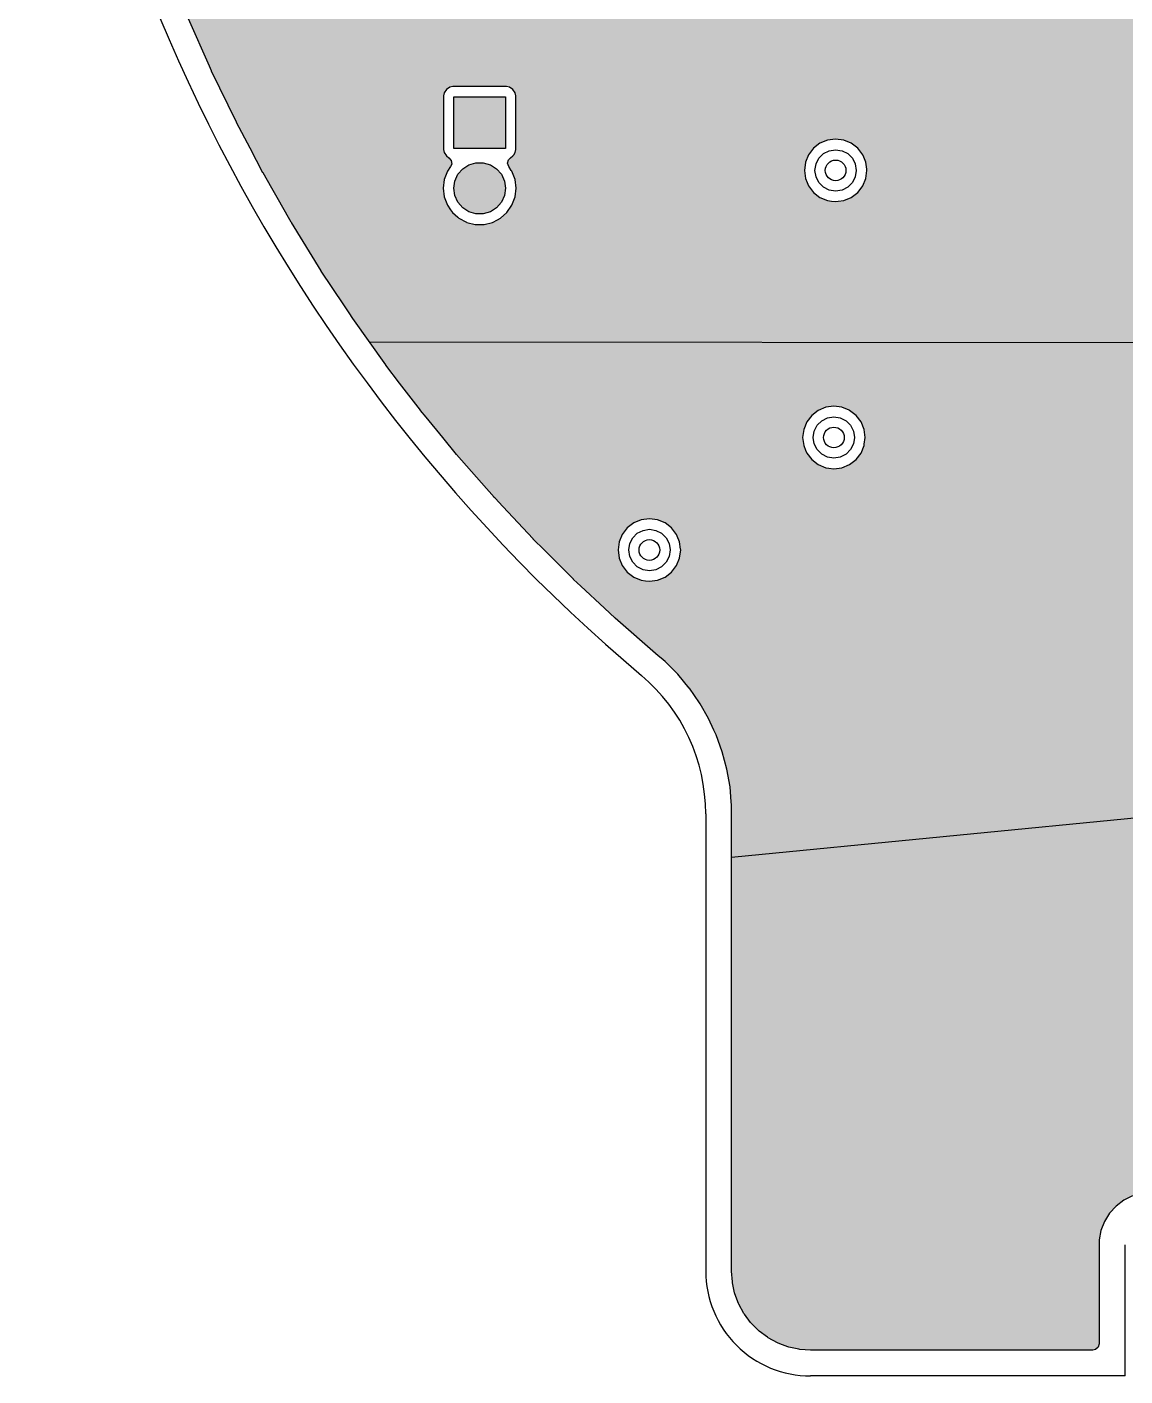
# Model space of a CAD drawing. Header units: millimetres. Extents: x -3894 to -3474, y -291 to 6.
# Drawn here: x -3669.73 to -3648.48, y -125.4 to -99.29 of the extents above; entities that cross this region are included whole.
import ezdxf

# ---------------------------------------------------------------- set-up
doc = ezdxf.new("R2010")
doc.units = ezdxf.units.MM
doc.layers.add('BLACK', color=7, linetype='Continuous')

msp = doc.modelspace()

# ---------------------------------------------------------------- hatches: boundary and pattern name
h = msp.add_hatch(color=256)
h.dxf.hatch_style = 1
h.paths.add_polyline_path([(-3650.532, -94.966), (-3666.607, -99.136), (-3666.201, -100.051), (-3666.161, -100.141), (-3666.159, -100.145), (-3665.679, -101.135), (-3665.677, -101.138), (-3665.414, -101.637), (-3665.164, -102.112), (-3665.162, -102.115), (-3664.992, -102.412), (-3664.891, -102.59), (-3664.645, -103.021), (-3664.617, -103.07), (-3664.615, -103.074), (-3664.038, -104.011), (-3664.035, -104.014), (-3663.601, -104.669), (-3663.498, -104.825), (-3663.428, -104.931), (-3663.425, -104.934), (-3663.106, -105.382), (-3641.389, -105.403)])
h.paths.add_polyline_path([(-3653.775, -101.541), (-3653.65, -101.637), (-3653.554, -101.763), (-3653.493, -101.909), (-3653.475, -102.044), (-3653.472, -102.066), (-3653.493, -102.222), (-3653.554, -102.368), (-3653.587, -102.412), (-3653.65, -102.494), (-3653.775, -102.59), (-3653.921, -102.651), (-3654.026, -102.664), (-3654.078, -102.671), (-3654.156, -102.661), (-3654.235, -102.651), (-3654.381, -102.59), (-3654.506, -102.494), (-3654.603, -102.368), (-3654.631, -102.3), (-3654.663, -102.222), (-3654.663, -102.222), (-3654.684, -102.066), (-3654.663, -101.909), (-3654.663, -101.909), (-3654.603, -101.763), (-3654.506, -101.637), (-3654.381, -101.541), (-3654.235, -101.481), (-3654.235, -101.481), (-3654.078, -101.46), (-3653.921, -101.481), (-3653.921, -101.481)], flags=16)
h.paths.add_polyline_path([(-3653.843, -101.742), (-3653.754, -101.83), (-3653.698, -101.942), (-3653.678, -102.066), (-3653.698, -102.189), (-3653.754, -102.301), (-3653.843, -102.389), (-3653.954, -102.446), (-3654.078, -102.466), (-3654.202, -102.446), (-3654.313, -102.389), (-3654.402, -102.301), (-3654.458, -102.189), (-3654.478, -102.066), (-3654.458, -101.942), (-3654.402, -101.83), (-3654.313, -101.742), (-3654.202, -101.685), (-3654.078, -101.666), (-3653.954, -101.685)], flags=0)
h.paths.add_polyline_path([(-3653.878, -102.066, -1), (-3654.278, -102.066, -1)], flags=0)
h.paths.add_polyline_path([(-3646.238, -103.555), (-3644.968, -103.555), (-3644.968, -104.825), (-3644.968, -104.825), (-3646.238, -104.825)], flags=16)
h.paths.add_polyline_path([(-3645.926, -103.955), (-3645.838, -103.867), (-3645.726, -103.81), (-3645.603, -103.79), (-3645.479, -103.81), (-3645.368, -103.867), (-3645.279, -103.955), (-3645.222, -104.067), (-3645.203, -104.19), (-3645.222, -104.314), (-3645.279, -104.425), (-3645.368, -104.514), (-3645.479, -104.571), (-3645.603, -104.59), (-3645.726, -104.571), (-3645.838, -104.514), (-3645.926, -104.425), (-3645.983, -104.314), (-3646.003, -104.19), (-3645.983, -104.067)], flags=0)
h.paths.add_polyline_path([(-3645.403, -104.19, -1), (-3645.803, -104.19, -1)], flags=0)
h.paths.add_polyline_path([(-3660.281, -100.564), (-3660.269, -100.623), (-3660.269, -100.623), (-3660.269, -101.662), (-3660.269, -101.662), (-3660.281, -101.721), (-3660.309, -101.763), (-3660.325, -101.787), (-3660.375, -101.82), (-3660.412, -101.859), (-3660.43, -101.927), (-3660.408, -101.993), (-3660.358, -102.066), (-3660.345, -102.084), (-3660.285, -102.244), (-3660.264, -102.412), (-3660.285, -102.581), (-3660.345, -102.74), (-3660.442, -102.88), (-3660.569, -102.993), (-3660.621, -103.021), (-3660.72, -103.072), (-3660.885, -103.113), (-3661.055, -103.113), (-3661.22, -103.072), (-3661.223, -103.07), (-3661.371, -102.993), (-3661.392, -102.974), (-3661.498, -102.88), (-3661.532, -102.831), (-3661.595, -102.74), (-3661.655, -102.581), (-3661.675, -102.412), (-3661.655, -102.244), (-3661.595, -102.084), (-3661.532, -101.993), (-3661.511, -101.943), (-3661.52, -101.874), (-3661.565, -101.82), (-3661.614, -101.787), (-3661.659, -101.721), (-3661.659, -101.721), (-3661.67, -101.662), (-3661.67, -100.623), (-3661.659, -100.564), (-3661.659, -100.564), (-3661.614, -100.498), (-3661.548, -100.454), (-3661.548, -100.454), (-3661.49, -100.442), (-3661.49, -100.442), (-3660.45, -100.442), (-3660.45, -100.442), (-3660.392, -100.454), (-3660.325, -100.498), (-3660.281, -100.564)], flags=16)
h.paths.add_polyline_path([(-3660.47, -100.642), (-3660.47, -101.642), (-3661.47, -101.642), (-3661.47, -100.642)], flags=0)
h.paths.add_polyline_path([(-3660.49, -102.272), (-3660.47, -102.412), (-3660.49, -102.553), (-3660.549, -102.683), (-3660.642, -102.79), (-3660.762, -102.867), (-3660.899, -102.907), (-3661.041, -102.907), (-3661.177, -102.867), (-3661.297, -102.79), (-3661.39, -102.683), (-3661.45, -102.553), (-3661.47, -102.412), (-3661.45, -102.272), (-3661.39, -102.142), (-3661.297, -102.035), (-3661.177, -101.958), (-3661.041, -101.917), (-3660.899, -101.917), (-3660.762, -101.958), (-3660.642, -102.035), (-3660.549, -102.142)], flags=0)
h = msp.add_hatch(color=256)
h.dxf.hatch_style = 1
h.paths.add_polyline_path([(-3660.47, -100.642), (-3661.47, -100.642), (-3661.47, -101.642), (-3660.47, -101.642)])
h.paths.add_polyline_path([(-3660.49, -102.272), (-3660.549, -102.142), (-3660.642, -102.035), (-3660.762, -101.958), (-3660.899, -101.917), (-3661.041, -101.917), (-3661.177, -101.958), (-3661.297, -102.035), (-3661.39, -102.142), (-3661.45, -102.272), (-3661.47, -102.412), (-3661.45, -102.553), (-3661.39, -102.683), (-3661.297, -102.79), (-3661.177, -102.867), (-3661.041, -102.907), (-3660.899, -102.907), (-3660.762, -102.867), (-3660.642, -102.79), (-3660.549, -102.683), (-3660.49, -102.553), (-3660.47, -102.412)])
h = msp.add_hatch(color=256)
h.dxf.hatch_style = 1
h.paths.add_polyline_path([(-3640.023, -105.404), (-3663.106, -105.382), (-3662.787, -105.83), (-3662.787, -105.83), (-3662.785, -105.833), (-3662.519, -106.181), (-3662.117, -106.707), (-3662.114, -106.711), (-3662.008, -106.841), (-3661.685, -107.235), (-3661.417, -107.562), (-3661.415, -107.565), (-3660.937, -108.111), (-3660.69, -108.392), (-3660.687, -108.395), (-3660.67, -108.413), (-3660.524, -108.57), (-3659.935, -109.198), (-3659.932, -109.201), (-3659.72, -109.413), (-3659.24, -109.892), (-3659.154, -109.978), (-3659.151, -109.981), (-3659.01, -110.112), (-3658.552, -110.54), (-3658.347, -110.732), (-3658.344, -110.735), (-3657.514, -111.459), (-3657.513, -111.46), (-3657.457, -111.507), (-3657.38, -111.572), (-3657.134, -111.819), (-3656.911, -112.087), (-3656.712, -112.373), (-3656.712, -112.373), (-3656.712, -112.373), (-3656.701, -112.392), (-3656.539, -112.675), (-3656.436, -112.897), (-3656.392, -112.991), (-3656.273, -113.319), (-3656.184, -113.656), (-3656.123, -113.999), (-3656.098, -114.287), (-3656.093, -114.346), (-3656.093, -114.489), (-3656.093, -115.366), (-3638.95, -113.685)])
h.paths.add_polyline_path([(-3653.587, -107.538), (-3653.683, -107.664), (-3653.809, -107.76), (-3653.955, -107.82), (-3654.06, -107.834), (-3654.112, -107.841), (-3654.208, -107.828), (-3654.269, -107.82), (-3654.415, -107.76), (-3654.54, -107.664), (-3654.636, -107.538), (-3654.661, -107.479), (-3654.697, -107.392), (-3654.697, -107.392), (-3654.717, -107.235), (-3654.697, -107.079), (-3654.697, -107.079), (-3654.636, -106.933), (-3654.54, -106.807), (-3654.415, -106.711), (-3654.269, -106.65), (-3654.269, -106.65), (-3654.112, -106.63), (-3653.955, -106.65), (-3653.955, -106.65), (-3653.813, -106.709), (-3653.809, -106.711), (-3653.683, -106.807), (-3653.587, -106.933), (-3653.527, -107.079), (-3653.506, -107.235), (-3653.523, -107.365), (-3653.527, -107.392)], flags=16)
h.paths.add_polyline_path([(-3643.498, -112.191, -1), (-3643.898, -112.191, -1)], flags=16)
h.paths.add_polyline_path([(-3653.731, -107.359), (-3653.788, -107.47), (-3653.877, -107.559), (-3653.988, -107.616), (-3654.112, -107.635), (-3654.235, -107.616), (-3654.347, -107.559), (-3654.435, -107.47), (-3654.492, -107.359), (-3654.512, -107.235), (-3654.492, -107.112), (-3654.435, -107), (-3654.347, -106.912), (-3654.235, -106.855), (-3654.112, -106.835), (-3653.988, -106.855), (-3653.877, -106.912), (-3653.788, -107), (-3653.731, -107.112), (-3653.712, -107.235)], flags=0)
h.paths.add_polyline_path([(-3654.312, -107.235, -1), (-3653.912, -107.235, -1)], flags=0)
h.paths.add_polyline_path([(-3657.078, -109.413), (-3657.099, -109.57), (-3657.159, -109.716), (-3657.255, -109.842), (-3657.381, -109.938), (-3657.527, -109.998), (-3657.632, -110.012), (-3657.684, -110.019), (-3657.762, -110.009), (-3657.841, -109.998), (-3657.987, -109.938), (-3658.112, -109.842), (-3658.208, -109.716), (-3658.269, -109.57), (-3658.269, -109.57), (-3658.289, -109.413), (-3658.269, -109.257), (-3658.269, -109.257), (-3658.208, -109.111), (-3658.112, -108.985), (-3657.987, -108.889), (-3657.841, -108.828), (-3657.841, -108.828), (-3657.684, -108.808), (-3657.527, -108.828), (-3657.527, -108.828), (-3657.381, -108.889), (-3657.255, -108.985), (-3657.159, -109.111), (-3657.146, -109.143), (-3657.099, -109.257), (-3657.08, -109.398)], flags=16)
h.paths.add_polyline_path([(-3657.284, -109.413), (-3657.303, -109.537), (-3657.36, -109.648), (-3657.449, -109.737), (-3657.56, -109.794), (-3657.684, -109.813), (-3657.807, -109.794), (-3657.919, -109.737), (-3658.007, -109.648), (-3658.064, -109.537), (-3658.084, -109.413), (-3658.064, -109.29), (-3658.007, -109.178), (-3657.919, -109.09), (-3657.807, -109.033), (-3657.684, -109.013), (-3657.56, -109.033), (-3657.449, -109.09), (-3657.36, -109.178), (-3657.303, -109.29)], flags=0)
h.paths.add_polyline_path([(-3657.884, -109.413, -1), (-3657.484, -109.413, -1)], flags=0)
h = msp.add_hatch(color=256)
h.dxf.hatch_style = 1
h.paths.add_polyline_path([(-3638.95, -113.685), (-3656.093, -115.366), (-3656.093, -119.413), (-3656.093, -123.294), (-3656.093, -123.294), (-3656.093, -123.36), (-3656.093, -123.362), (-3656.093, -123.371), (-3656.078, -123.577), (-3656.076, -123.594), (-3656.033, -123.79), (-3656.028, -123.807), (-3655.958, -123.995), (-3655.951, -124.011), (-3655.855, -124.188), (-3655.855, -124.188), (-3655.845, -124.202), (-3655.725, -124.363), (-3655.713, -124.377), (-3655.571, -124.519), (-3655.558, -124.53), (-3655.397, -124.65), (-3655.382, -124.66), (-3655.206, -124.756), (-3655.19, -124.764), (-3655.106, -124.795), (-3655.002, -124.834), (-3654.985, -124.839), (-3654.789, -124.881), (-3654.771, -124.884), (-3654.566, -124.899), (-3654.557, -124.899), (-3654.504, -124.899), (-3654.496, -124.899), (-3654.487, -124.899), (-3649.1, -124.899), (-3649.049, -124.888), (-3648.996, -124.842), (-3648.976, -124.775), (-3648.976, -122.766), (-3648.976, -122.766), (-3648.942, -122.582), (-3648.874, -122.408), (-3648.776, -122.249), (-3648.776, -122.249), (-3648.65, -122.111), (-3648.501, -121.998), (-3648.334, -121.915), (-3648.334, -121.915), (-3648.154, -121.864), (-3647.968, -121.847), (-3647.782, -121.864), (-3647.782, -121.864), (-3647.602, -121.915), (-3647.435, -121.998), (-3647.359, -122.055), (-3647.275, -122.119), (-3647.253, -122.134), (-3647.184, -122.146), (-3647.12, -122.118), (-3647.043, -122.055), (-3646.876, -121.966), (-3646.802, -121.943), (-3646.694, -121.911), (-3646.506, -121.892), (-3646.317, -121.911), (-3646.317, -121.911), (-3646.317, -121.911), (-3646.136, -121.966), (-3647.527, -119.998), (-3647.632, -120.012), (-3647.684, -120.019), (-3647.762, -120.009), (-3647.841, -119.998), (-3647.987, -119.938), (-3648.112, -119.842), (-3648.208, -119.716), (-3648.269, -119.57), (-3648.269, -119.57), (-3648.289, -119.413), (-3648.269, -119.257), (-3648.269, -119.257), (-3648.208, -119.111), (-3648.112, -118.985), (-3647.987, -118.889), (-3647.841, -118.828), (-3647.841, -118.828), (-3647.684, -118.808), (-3647.527, -118.828)])

# ---------------------------------------------------------------- linework, layer by layer
for p, q in [((-3663.106, -105.382), (-3616.94, -105.426)), ((-3638.95, -113.685), (-3656.093, -115.366))]:
    msp.add_line(p, q)
at = {"layer": 'BLACK', "linetype": 'Continuous'}
for p, q in [((-3666.201, -100.051), (-3666.607, -99.136)), ((-3666.161, -100.141), (-3666.201, -100.051)), ((-3666.159, -100.145), (-3666.161, -100.141)), ((-3665.679, -101.135), (-3666.159, -100.145)), ((-3661.614, -100.498), (-3661.659, -100.564)), ((-3661.548, -100.454), (-3661.614, -100.498)), ((-3661.49, -100.442), (-3661.548, -100.454)), ((-3661.548, -100.454), (-3661.548, -100.454)), ((-3660.45, -100.442), (-3661.49, -100.442)), ((-3661.49, -100.442), (-3661.49, -100.442)), ((-3660.392, -100.454), (-3660.45, -100.442)), ((-3660.45, -100.442), (-3660.45, -100.442)), ((-3660.325, -100.498), (-3660.392, -100.454)), ((-3660.392, -100.454), (-3660.392, -100.454)), ((-3660.281, -100.564), (-3660.325, -100.498)), ((-3661.659, -100.564), (-3661.67, -100.623)), ((-3661.67, -100.623), (-3661.67, -101.662)), ((-3661.659, -100.564), (-3661.659, -100.564)), ((-3661.47, -101.642), (-3661.47, -100.642)), ((-3661.47, -100.642), (-3660.47, -100.642)), ((-3660.47, -100.642), (-3660.47, -101.642)), ((-3660.269, -100.623), (-3660.281, -100.564)), ((-3660.281, -100.564), (-3660.281, -100.564)), ((-3660.269, -101.662), (-3660.269, -100.623)), ((-3660.269, -100.623), (-3660.269, -100.623)), ((-3665.677, -101.138), (-3665.679, -101.135)), ((-3665.414, -101.637), (-3665.677, -101.138)), ((-3654.381, -101.541), (-3654.506, -101.637)), ((-3654.235, -101.481), (-3654.381, -101.541)), ((-3654.078, -101.46), (-3654.235, -101.481)), ((-3654.235, -101.481), (-3654.235, -101.481)), ((-3653.921, -101.481), (-3654.078, -101.46)), ((-3654.078, -101.46), (-3654.078, -101.46)), ((-3653.775, -101.541), (-3653.921, -101.481)), ((-3653.921, -101.481), (-3653.921, -101.481)), ((-3653.65, -101.637), (-3653.775, -101.541)), ((-3665.164, -102.112), (-3665.414, -101.637)), ((-3661.67, -101.662), (-3661.659, -101.721)), ((-3661.659, -101.721), (-3661.659, -101.721)), ((-3661.659, -101.721), (-3661.614, -101.787)), ((-3661.614, -101.787), (-3661.565, -101.82)), ((-3661.565, -101.82), (-3661.52, -101.874)), ((-3660.47, -101.642), (-3661.47, -101.642)), ((-3660.412, -101.859), (-3660.375, -101.82)), ((-3660.375, -101.82), (-3660.325, -101.787)), ((-3660.325, -101.787), (-3660.309, -101.763)), ((-3660.309, -101.763), (-3660.281, -101.721)), ((-3660.281, -101.721), (-3660.269, -101.662)), ((-3660.281, -101.721), (-3660.281, -101.721)), ((-3660.281, -101.721), (-3660.281, -101.721)), ((-3660.269, -101.662), (-3660.269, -101.662)), ((-3654.603, -101.763), (-3654.663, -101.909)), ((-3654.506, -101.637), (-3654.603, -101.763)), ((-3654.402, -101.83), (-3654.313, -101.742)), ((-3654.313, -101.742), (-3654.202, -101.685)), ((-3654.202, -101.685), (-3654.078, -101.666)), ((-3654.078, -101.666), (-3653.954, -101.685)), ((-3653.954, -101.685), (-3653.843, -101.742)), ((-3653.843, -101.742), (-3653.754, -101.83)), ((-3653.554, -101.763), (-3653.65, -101.637)), ((-3653.548, -101.776), (-3653.554, -101.763)), ((-3653.493, -101.909), (-3653.548, -101.776)), ((-3661.595, -102.084), (-3661.655, -102.244)), ((-3661.532, -101.993), (-3661.595, -102.084)), ((-3661.595, -102.084), (-3661.595, -102.084)), ((-3661.511, -101.943), (-3661.532, -101.993)), ((-3661.52, -101.874), (-3661.511, -101.943)), ((-3661.39, -102.142), (-3661.297, -102.035)), ((-3661.297, -102.035), (-3661.177, -101.958)), ((-3661.177, -101.958), (-3661.041, -101.917)), ((-3661.041, -101.917), (-3660.899, -101.917)), ((-3660.899, -101.917), (-3660.762, -101.958)), ((-3660.762, -101.958), (-3660.642, -102.035)), ((-3660.642, -102.035), (-3660.549, -102.142)), ((-3660.43, -101.927), (-3660.412, -101.859)), ((-3660.408, -101.993), (-3660.43, -101.927)), ((-3660.358, -102.066), (-3660.408, -101.993)), ((-3660.345, -102.084), (-3660.358, -102.066)), ((-3660.285, -102.244), (-3660.345, -102.084)), ((-3660.345, -102.084), (-3660.345, -102.084)), ((-3660.345, -102.084), (-3660.345, -102.084)), ((-3654.663, -101.909), (-3654.684, -102.066)), ((-3654.684, -102.066), (-3654.663, -102.222)), ((-3654.684, -102.066), (-3654.684, -102.066)), ((-3654.663, -101.909), (-3654.663, -101.909)), ((-3654.478, -102.066), (-3654.458, -101.942)), ((-3654.458, -102.189), (-3654.478, -102.066)), ((-3654.458, -101.942), (-3654.402, -101.83)), ((-3653.754, -101.83), (-3653.698, -101.942)), ((-3653.698, -101.942), (-3653.678, -102.066)), ((-3653.678, -102.066), (-3653.698, -102.189)), ((-3653.475, -102.044), (-3653.493, -101.909)), ((-3653.493, -101.909), (-3653.493, -101.909)), ((-3653.493, -102.222), (-3653.472, -102.066)), ((-3653.472, -102.066), (-3653.475, -102.044)), ((-3665.162, -102.115), (-3665.164, -102.112)), ((-3664.992, -102.412), (-3665.162, -102.115)), ((-3661.655, -102.244), (-3661.675, -102.412)), ((-3661.655, -102.244), (-3661.655, -102.244)), ((-3661.47, -102.412), (-3661.45, -102.272)), ((-3661.45, -102.272), (-3661.39, -102.142)), ((-3660.549, -102.142), (-3660.49, -102.272)), ((-3660.49, -102.272), (-3660.47, -102.412)), ((-3660.264, -102.412), (-3660.285, -102.244)), ((-3654.663, -102.222), (-3654.663, -102.222)), ((-3654.663, -102.222), (-3654.631, -102.3)), ((-3654.631, -102.3), (-3654.603, -102.368)), ((-3654.402, -102.301), (-3654.458, -102.189)), ((-3654.313, -102.389), (-3654.402, -102.301)), ((-3653.754, -102.301), (-3653.843, -102.389)), ((-3653.698, -102.189), (-3653.754, -102.301)), ((-3653.554, -102.368), (-3653.493, -102.222)), ((-3664.891, -102.59), (-3664.992, -102.412)), ((-3664.645, -103.021), (-3664.891, -102.59)), ((-3661.675, -102.412), (-3661.655, -102.581)), ((-3661.655, -102.581), (-3661.655, -102.581)), ((-3661.655, -102.581), (-3661.595, -102.74)), ((-3661.45, -102.553), (-3661.47, -102.412)), ((-3661.39, -102.683), (-3661.45, -102.553)), ((-3660.49, -102.553), (-3660.549, -102.683)), ((-3660.47, -102.412), (-3660.49, -102.553)), ((-3660.345, -102.74), (-3660.285, -102.581)), ((-3660.285, -102.581), (-3660.264, -102.412)), ((-3654.603, -102.368), (-3654.506, -102.494)), ((-3654.506, -102.494), (-3654.381, -102.59)), ((-3654.381, -102.59), (-3654.235, -102.651)), ((-3654.202, -102.446), (-3654.313, -102.389)), ((-3654.078, -102.466), (-3654.202, -102.446)), ((-3653.954, -102.446), (-3654.078, -102.466)), ((-3653.843, -102.389), (-3653.954, -102.446)), ((-3653.921, -102.651), (-3653.775, -102.59)), ((-3653.775, -102.59), (-3653.65, -102.494)), ((-3653.65, -102.494), (-3653.587, -102.412)), ((-3653.587, -102.412), (-3653.554, -102.368)), ((-3661.595, -102.74), (-3661.532, -102.831)), ((-3661.532, -102.831), (-3661.498, -102.88)), ((-3661.297, -102.79), (-3661.39, -102.683)), ((-3661.177, -102.867), (-3661.297, -102.79)), ((-3661.041, -102.907), (-3661.177, -102.867)), ((-3660.762, -102.867), (-3660.899, -102.907)), ((-3660.642, -102.79), (-3660.762, -102.867)), ((-3660.549, -102.683), (-3660.642, -102.79)), ((-3660.442, -102.88), (-3660.345, -102.74)), ((-3654.235, -102.651), (-3654.156, -102.661)), ((-3654.156, -102.661), (-3654.078, -102.671)), ((-3654.078, -102.671), (-3654.026, -102.664)), ((-3654.078, -102.671), (-3654.078, -102.671)), ((-3654.078, -102.671), (-3654.078, -102.671)), ((-3654.026, -102.664), (-3653.921, -102.651)), ((-3664.617, -103.07), (-3664.645, -103.021)), ((-3664.615, -103.074), (-3664.617, -103.07)), ((-3664.038, -104.011), (-3664.615, -103.074)), ((-3661.498, -102.88), (-3661.392, -102.974)), ((-3661.392, -102.974), (-3661.371, -102.993)), ((-3661.371, -102.993), (-3661.223, -103.07)), ((-3661.223, -103.07), (-3661.22, -103.072)), ((-3661.22, -103.072), (-3661.055, -103.113)), ((-3661.055, -103.113), (-3660.885, -103.113)), ((-3660.899, -102.907), (-3661.041, -102.907)), ((-3660.885, -103.113), (-3660.72, -103.072)), ((-3660.72, -103.072), (-3660.621, -103.021)), ((-3660.621, -103.021), (-3660.569, -102.993)), ((-3660.569, -102.993), (-3660.442, -102.88)), ((-3660.569, -102.993), (-3660.569, -102.993)), ((-3660.569, -102.993), (-3660.569, -102.993)), ((-3664.035, -104.014), (-3664.038, -104.011)), ((-3663.601, -104.669), (-3664.035, -104.014)), ((-3663.498, -104.825), (-3663.601, -104.669)), ((-3663.428, -104.931), (-3663.498, -104.825)), ((-3663.425, -104.934), (-3663.428, -104.931)), ((-3662.787, -105.83), (-3663.425, -104.934)), ((-3662.785, -105.833), (-3662.787, -105.83)), ((-3662.787, -105.83), (-3662.787, -105.83)), ((-3662.519, -106.181), (-3662.785, -105.833)), ((-3662.117, -106.707), (-3662.519, -106.181)), ((-3662.114, -106.711), (-3662.117, -106.707)), ((-3662.008, -106.841), (-3662.114, -106.711)), ((-3654.415, -106.711), (-3654.54, -106.807)), ((-3654.269, -106.65), (-3654.415, -106.711)), ((-3654.112, -106.63), (-3654.269, -106.65)), ((-3654.269, -106.65), (-3654.269, -106.65)), ((-3653.955, -106.65), (-3654.112, -106.63)), ((-3654.112, -106.63), (-3654.112, -106.63)), ((-3653.813, -106.709), (-3653.955, -106.65)), ((-3653.955, -106.65), (-3653.955, -106.65)), ((-3653.809, -106.711), (-3653.813, -106.709)), ((-3653.683, -106.807), (-3653.809, -106.711)), ((-3661.685, -107.235), (-3662.008, -106.841)), ((-3654.636, -106.933), (-3654.697, -107.079)), ((-3654.54, -106.807), (-3654.636, -106.933)), ((-3654.492, -107.112), (-3654.435, -107)), ((-3654.435, -107), (-3654.347, -106.912)), ((-3654.347, -106.912), (-3654.235, -106.855)), ((-3654.235, -106.855), (-3654.112, -106.835)), ((-3654.112, -106.835), (-3653.988, -106.855)), ((-3653.988, -106.855), (-3653.877, -106.912)), ((-3653.877, -106.912), (-3653.788, -107)), ((-3653.788, -107), (-3653.731, -107.112)), ((-3653.587, -106.933), (-3653.683, -106.807)), ((-3653.527, -107.079), (-3653.587, -106.933)), ((-3661.417, -107.562), (-3661.685, -107.235)), ((-3654.697, -107.079), (-3654.717, -107.235)), ((-3654.717, -107.235), (-3654.697, -107.392)), ((-3654.717, -107.235), (-3654.717, -107.235)), ((-3654.697, -107.079), (-3654.697, -107.079)), ((-3654.512, -107.235), (-3654.492, -107.112)), ((-3654.492, -107.359), (-3654.512, -107.235)), ((-3653.731, -107.112), (-3653.712, -107.235)), ((-3653.712, -107.235), (-3653.731, -107.359)), ((-3653.506, -107.235), (-3653.527, -107.079)), ((-3653.523, -107.365), (-3653.506, -107.235)), ((-3661.415, -107.565), (-3661.417, -107.562)), ((-3660.937, -108.111), (-3661.415, -107.565)), ((-3654.697, -107.392), (-3654.697, -107.392)), ((-3654.697, -107.392), (-3654.661, -107.479)), ((-3654.661, -107.479), (-3654.636, -107.538)), ((-3654.636, -107.538), (-3654.54, -107.664)), ((-3654.435, -107.47), (-3654.492, -107.359)), ((-3654.347, -107.559), (-3654.435, -107.47)), ((-3654.235, -107.616), (-3654.347, -107.559)), ((-3653.877, -107.559), (-3653.988, -107.616)), ((-3653.788, -107.47), (-3653.877, -107.559)), ((-3653.731, -107.359), (-3653.788, -107.47)), ((-3653.683, -107.664), (-3653.587, -107.538)), ((-3653.587, -107.538), (-3653.527, -107.392)), ((-3653.527, -107.392), (-3653.523, -107.365)), ((-3654.54, -107.664), (-3654.415, -107.76)), ((-3654.415, -107.76), (-3654.269, -107.82)), ((-3654.269, -107.82), (-3654.208, -107.828)), ((-3654.112, -107.635), (-3654.235, -107.616)), ((-3654.208, -107.828), (-3654.112, -107.841)), ((-3653.988, -107.616), (-3654.112, -107.635)), ((-3654.06, -107.834), (-3653.955, -107.82)), ((-3653.955, -107.82), (-3653.809, -107.76)), ((-3653.809, -107.76), (-3653.683, -107.664)), ((-3654.112, -107.841), (-3654.06, -107.834)), ((-3654.112, -107.841), (-3654.112, -107.841)), ((-3654.112, -107.841), (-3654.112, -107.841)), ((-3660.69, -108.392), (-3660.937, -108.111)), ((-3660.687, -108.395), (-3660.69, -108.392)), ((-3660.67, -108.413), (-3660.687, -108.395)), ((-3660.524, -108.57), (-3660.67, -108.413)), ((-3659.935, -109.198), (-3660.524, -108.57)), ((-3657.841, -108.828), (-3657.987, -108.889)), ((-3657.684, -108.808), (-3657.841, -108.828)), ((-3657.841, -108.828), (-3657.841, -108.828)), ((-3657.527, -108.828), (-3657.684, -108.808)), ((-3657.684, -108.808), (-3657.684, -108.808)), ((-3657.381, -108.889), (-3657.527, -108.828)), ((-3657.527, -108.828), (-3657.527, -108.828)), ((-3658.208, -109.111), (-3658.269, -109.257)), ((-3658.112, -108.985), (-3658.208, -109.111)), ((-3657.987, -108.889), (-3658.112, -108.985)), ((-3658.007, -109.178), (-3657.919, -109.09)), ((-3657.919, -109.09), (-3657.807, -109.033)), ((-3657.807, -109.033), (-3657.684, -109.013)), ((-3657.684, -109.013), (-3657.56, -109.033)), ((-3657.56, -109.033), (-3657.449, -109.09)), ((-3657.449, -109.09), (-3657.36, -109.178)), ((-3657.255, -108.985), (-3657.381, -108.889)), ((-3657.159, -109.111), (-3657.255, -108.985)), ((-3657.146, -109.143), (-3657.159, -109.111)), ((-3659.932, -109.201), (-3659.935, -109.198)), ((-3659.72, -109.413), (-3659.932, -109.201)), ((-3658.269, -109.257), (-3658.289, -109.413)), ((-3658.269, -109.257), (-3658.269, -109.257)), ((-3658.084, -109.413), (-3658.064, -109.29)), ((-3658.064, -109.29), (-3658.007, -109.178)), ((-3657.36, -109.178), (-3657.303, -109.29)), ((-3657.303, -109.29), (-3657.284, -109.413)), ((-3657.099, -109.257), (-3657.146, -109.143)), ((-3657.08, -109.398), (-3657.099, -109.257)), ((-3657.099, -109.257), (-3657.099, -109.257)), ((-3659.24, -109.892), (-3659.72, -109.413)), ((-3658.289, -109.413), (-3658.269, -109.57)), ((-3658.289, -109.413), (-3658.289, -109.413)), ((-3658.269, -109.57), (-3658.269, -109.57)), ((-3658.269, -109.57), (-3658.208, -109.716)), ((-3658.064, -109.537), (-3658.084, -109.413)), ((-3658.007, -109.648), (-3658.064, -109.537)), ((-3657.919, -109.737), (-3658.007, -109.648)), ((-3657.36, -109.648), (-3657.449, -109.737)), ((-3657.303, -109.537), (-3657.36, -109.648)), ((-3657.284, -109.413), (-3657.303, -109.537)), ((-3657.159, -109.716), (-3657.099, -109.57)), ((-3657.099, -109.57), (-3657.078, -109.413)), ((-3657.078, -109.413), (-3657.08, -109.398)), ((-3659.154, -109.978), (-3659.24, -109.892)), ((-3658.208, -109.716), (-3658.112, -109.842)), ((-3658.112, -109.842), (-3657.987, -109.938)), ((-3657.807, -109.794), (-3657.919, -109.737)), ((-3657.684, -109.813), (-3657.807, -109.794)), ((-3657.56, -109.794), (-3657.684, -109.813)), ((-3657.449, -109.737), (-3657.56, -109.794)), ((-3657.381, -109.938), (-3657.255, -109.842)), ((-3657.255, -109.842), (-3657.159, -109.716)), ((-3659.151, -109.981), (-3659.154, -109.978)), ((-3659.01, -110.112), (-3659.151, -109.981)), ((-3658.552, -110.54), (-3659.01, -110.112)), ((-3657.987, -109.938), (-3657.841, -109.998)), ((-3657.841, -109.998), (-3657.762, -110.009)), ((-3657.762, -110.009), (-3657.684, -110.019)), ((-3657.684, -110.019), (-3657.632, -110.012)), ((-3657.684, -110.019), (-3657.684, -110.019)), ((-3657.684, -110.019), (-3657.684, -110.019)), ((-3657.632, -110.012), (-3657.527, -109.998)), ((-3657.527, -109.998), (-3657.381, -109.938)), ((-3658.347, -110.732), (-3658.552, -110.54)), ((-3658.344, -110.735), (-3658.347, -110.732)), ((-3657.514, -111.459), (-3658.344, -110.735)), ((-3657.513, -111.46), (-3657.514, -111.459)), ((-3657.457, -111.507), (-3657.513, -111.46)), ((-3657.38, -111.572), (-3657.457, -111.507)), ((-3657.457, -111.507), (-3657.457, -111.507)), ((-3657.134, -111.819), (-3657.38, -111.572)), ((-3656.911, -112.087), (-3657.134, -111.819)), ((-3656.909, -112.09), (-3656.911, -112.087)), ((-3656.712, -112.373), (-3656.909, -112.09)), ((-3656.701, -112.392), (-3656.712, -112.373)), ((-3656.712, -112.373), (-3656.712, -112.373)), ((-3656.712, -112.373), (-3656.712, -112.373)), ((-3656.539, -112.675), (-3656.701, -112.392)), ((-3656.436, -112.897), (-3656.539, -112.675)), ((-3656.392, -112.991), (-3656.436, -112.897)), ((-3656.273, -113.319), (-3656.392, -112.991)), ((-3656.392, -112.991), (-3656.392, -112.991)), ((-3656.392, -112.991), (-3656.392, -112.991)), ((-3656.392, -112.991), (-3656.392, -112.991)), ((-3656.184, -113.656), (-3656.273, -113.319)), ((-3656.123, -113.999), (-3656.184, -113.656)), ((-3656.098, -114.287), (-3656.123, -113.999)), ((-3656.093, -114.346), (-3656.098, -114.287)), ((-3656.093, -114.489), (-3656.093, -114.346)), ((-3656.093, -114.346), (-3656.093, -114.346)), ((-3656.594, -114.52), (-3656.594, -123.367)), ((-3656.093, -115.366), (-3656.093, -114.489)), ((-3656.093, -119.413), (-3656.093, -115.366)), ((-3656.093, -123.294), (-3656.093, -119.413)), ((-3648.334, -121.915), (-3648.501, -121.998)), ((-3648.65, -122.111), (-3648.776, -122.249)), ((-3648.501, -121.998), (-3648.65, -122.111)), ((-3648.874, -122.408), (-3648.942, -122.582)), ((-3648.776, -122.249), (-3648.874, -122.408)), ((-3648.874, -122.408), (-3648.874, -122.408)), ((-3648.776, -122.249), (-3648.776, -122.249)), ((-3648.942, -122.582), (-3648.976, -122.766)), ((-3648.942, -122.582), (-3648.942, -122.582)), ((-3648.976, -122.766), (-3648.976, -122.766)), ((-3648.976, -122.766), (-3648.976, -124.775)), ((-3648.476, -125.399), (-3648.476, -122.859)), ((-3656.093, -123.302), (-3656.093, -123.294)), ((-3656.093, -123.294), (-3656.093, -123.294)), ((-3656.093, -123.36), (-3656.093, -123.302)), ((-3656.093, -123.302), (-3656.093, -123.302)), ((-3656.093, -123.362), (-3656.093, -123.36)), ((-3656.093, -123.371), (-3656.093, -123.362)), ((-3656.078, -123.577), (-3656.093, -123.371)), ((-3656.076, -123.594), (-3656.078, -123.577)), ((-3656.033, -123.79), (-3656.076, -123.594)), ((-3656.028, -123.807), (-3656.033, -123.79)), ((-3655.958, -123.995), (-3656.028, -123.807)), ((-3655.951, -124.011), (-3655.958, -123.995)), ((-3655.855, -124.188), (-3655.951, -124.011)), ((-3655.845, -124.202), (-3655.855, -124.188)), ((-3655.855, -124.188), (-3655.855, -124.188)), ((-3655.725, -124.363), (-3655.845, -124.202)), ((-3655.713, -124.377), (-3655.725, -124.363)), ((-3655.571, -124.519), (-3655.713, -124.377)), ((-3655.558, -124.53), (-3655.571, -124.519)), ((-3655.397, -124.65), (-3655.558, -124.53)), ((-3655.382, -124.66), (-3655.397, -124.65)), ((-3655.206, -124.756), (-3655.382, -124.66)), ((-3655.19, -124.764), (-3655.206, -124.756)), ((-3655.106, -124.795), (-3655.19, -124.764)), ((-3655.002, -124.834), (-3655.106, -124.795)), ((-3648.976, -124.775), (-3648.996, -124.842)), ((-3654.985, -124.839), (-3655.002, -124.834)), ((-3654.789, -124.881), (-3654.985, -124.839)), ((-3654.771, -124.884), (-3654.789, -124.881)), ((-3654.566, -124.899), (-3654.771, -124.884)), ((-3654.557, -124.899), (-3654.566, -124.899)), ((-3654.504, -124.899), (-3654.557, -124.899)), ((-3654.496, -124.899), (-3654.504, -124.899)), ((-3654.487, -124.899), (-3654.496, -124.899)), ((-3649.1, -124.899), (-3654.487, -124.899)), ((-3654.487, -124.899), (-3654.487, -124.899)), ((-3649.049, -124.888), (-3649.1, -124.899)), ((-3648.996, -124.842), (-3649.049, -124.888)), ((-3648.476, -125.399), (-3654.562, -125.399))]:
    msp.add_line(p, q, dxfattribs=at)
at = {"layer": 'BLACK'}
for centre in [(-3654.078, -102.066), (-3654.112, -107.235), (-3657.684, -109.413)]:
    msp.add_circle(centre, 0.2, dxfattribs=at)
for centre, radius, start, end in [((-3636.233, -86.238), 33.5, 180, 229.8446), ((-3660.099, -114.518), 3.505, 359.9755, 49.7895), ((-3654.562, -123.367), 2.032, 179.9972, 270.0017)]:
    msp.add_arc(centre, radius, start, end, dxfattribs=at)

doc.saveas('drawing.dxf')
